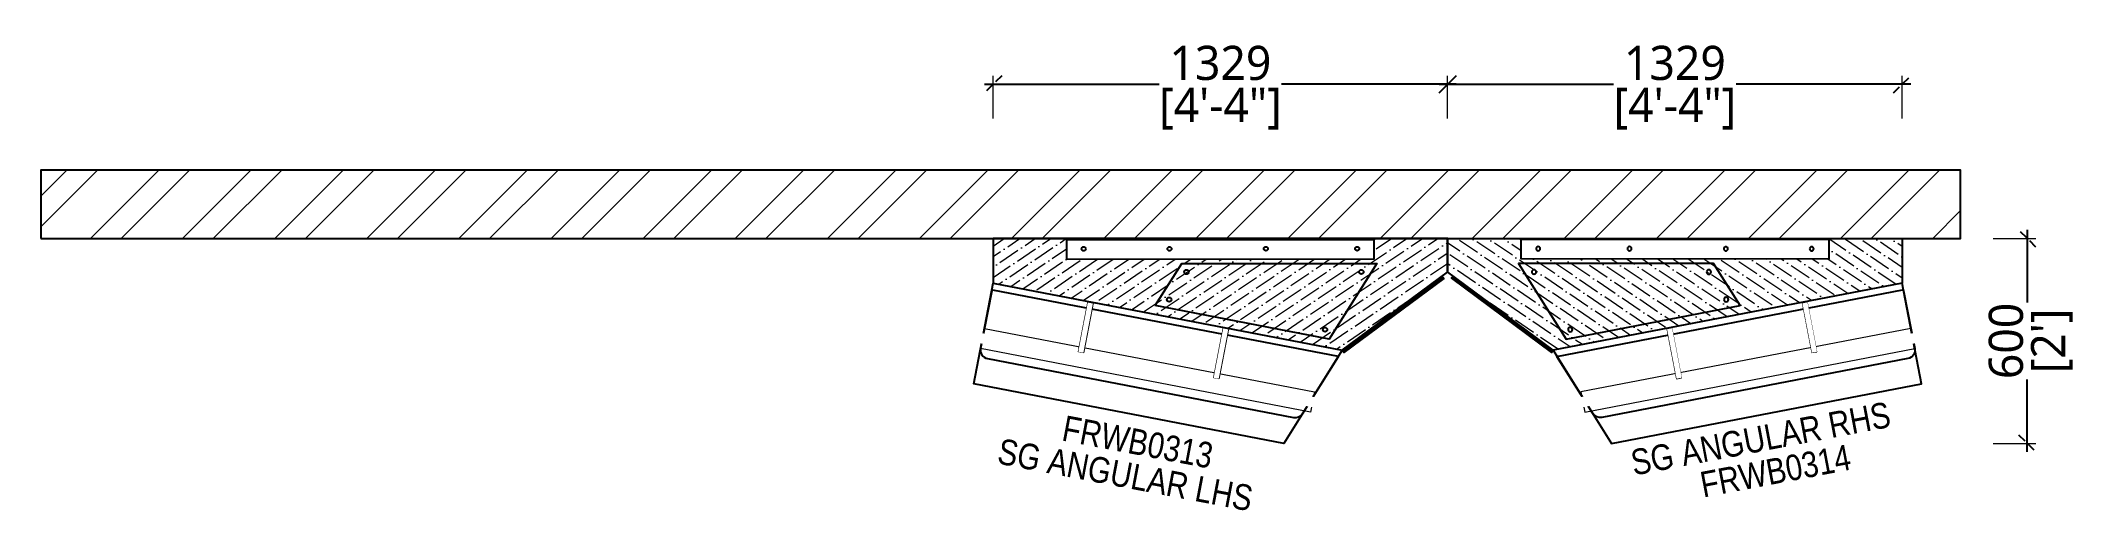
# Model space of a CAD drawing. Header units: millimetres. Extents: x 371 to 6319, y 185 to 1559.
import ezdxf

# ---------------------------------------------------------------- set-up
doc = ezdxf.new("R2010")
doc.units = ezdxf.units.MM
doc.set_wipeout_variables(frame=1)
doc.linetypes.add('DASHED', pattern=[0.75, 0.5, -0.25])
for name, color, linetype, lineweight in [('.', 5, 'Continuous', 5), ('HATCH', 252, 'Continuous', 5), ('Reference lines', 252, 'Continuous', 0), ('Text', 250, 'Continuous', 13)]:
    doc.layers.add(name, color=color, linetype=linetype, lineweight=lineweight)
for name, color, linetype in [('dISPLAY UNIT', 5, 'Continuous'), ('Display unti', 24, 'Continuous'), ('Glass(extra clear)', 151, 'Continuous'), ('Mirror', 4, 'Continuous'), ('MS', 14, 'Continuous'), ('Plywood (Common)', 22, 'Continuous'), ('Re-cloud', 2, 'Continuous'), ('SS', 191, 'Continuous')]:
    doc.layers.add(name, color=color, linetype=linetype)
doc.styles.add('arial', font='ARIALN.TTF', dxfattribs={"height": 300})
doc.styles.add('WOT-PLAN', font='segoeuil.ttf', dxfattribs={"height": 100})
doc.dimstyles.new('WOT - 100', dxfattribs={"dimtxt": 100, "dimasz": 50, "dimexe": 25, "dimexo": 25, "dimgap": 10, "dimtad": 0, "dimdec": 0, "dimzin": 0, "dimdsep": 46, "dimtxsty": 'WOT-PLAN', "dimblk": 'OBLIQUE', "dimcen": 0.09, "dimdle": 25, "dimclrd": 151, "dimclre": 151, "dimclrt": 7, "dimadec": 0, "dimazin": 0, "dimtfac": 1, "dimtdec": 0, "dimtofl": 0, "dimtmove": 0, "dimatfit": 3, "dimldrblk": 'OPEN30', "dimfxl": 100, "dimfxlon": 1, "dimtolj": 1, "dimtzin": 0, "dimlwd": -1, "dimlwe": 5, "dimarcsym": 0})

# ---------------------------------------------------------------- blocks, each defined once
blk = doc.blocks.new('Wall unit plan')
at = {"layer": 'HATCH'}
h = blk.add_hatch(dxfattribs=at)
h.set_pattern_fill('ANSI36', color=256, scale=8)
h.set_pattern_definition([(45, (274900.72, -26744.083), (13.4703842, 49.3914087), [63.5, -12.7, 0, -12.7])])
h.paths.add_polyline_path([(56561.1, 10636.4), (56542.6, 10732.8), (56331.7, 10692.2), (56343, 10633.5), (55459.4, 10462.9), (55448, 10522.1), (55237.1, 10481.5), (55261.9, 10353.4), (56301.8, 10353.4)])
at = {"layer": 'HATCH', "ltscale": 0.5}
h = blk.add_hatch(dxfattribs=at)
h.set_pattern_fill('ANSI31', color=256, angle=81.43235)
h.set_pattern_definition([(126.43234987, (72286.56887, 79393.85085), (-0.10056982723, -0.07423415555), [])])
h.paths.add_polyline_path([(56301.8, 10353.4), (56547.7, 10621.8), (56553.5, 10616.2), (56307.6, 10347.9)])
at = {"layer": 'HATCH'}
h = blk.add_hatch(color=256, dxfattribs=at)
h.dxf.hatch_style = 1
h.paths.add_polyline_path([(55246.9, 10173.4), (56260, 10173.4), (56260, 10203.4), (55246.9, 10203.4)])
h.paths.add_polyline_path([(55544.4, 10353.4), (55559.4, 10353.4), (55559.4, 10203.4), (55544.4, 10203.4)])
h.paths.add_polyline_path([(55947.5, 10353.4), (55962.5, 10353.4), (55962.5, 10203.4), (55947.5, 10203.4)])
at = {"layer": 'Display unti', "color": 24}
blk.add_lwpolyline([(56301.8, 10353.4), (56185.1, 10053.4), (55261.9, 10053.4), (55261.9, 10353.4), (56301.8, 10353.4)], dxfattribs=at)
at = {"layer": 'Display unti', "color": 251}
for centre in [(56313, 10589), (55811, 10492.2), (55776.5, 10403.4), (56240.8, 10403.4)]:
    blk.add_circle(centre, 6.49, dxfattribs=at)
at = {"layer": 'Glass(extra clear)', "color": 4}
blk.add_lwpolyline([(56294, 10333.4), (55264.9, 10333.4, 0.414214), (55261.9, 10330.4), (55261.9, 10158.4, 0.414214), (55286.9, 10133.4), (56199.1, 10133.4, 0.309288), (56222.4, 10149.3)], format="xyb", close=True, dxfattribs=at)
at = {"layer": 'Mirror'}
blk.add_lwpolyline([(56301.8, 10353.4), (56547.7, 10621.8), (56553.5, 10616.2), (56307.6, 10347.9), (56301.8, 10353.4)], dxfattribs=at)
at = {"layer": 'MS', "color": 251}
blk.add_lwpolyline([(55448, 10521.9), (55459.4, 10462.9), (56343, 10633.5), (56331.7, 10692.4), (55448, 10521.9)], dxfattribs=at)
at = {"layer": 'MS'}
blk.add_lwpolyline([(55448.6, 10518.9), (56332.2, 10689.4)], dxfattribs=at)
at = {"layer": 'MS', "color": 251}
for centre in [(56288.3, 10653.4), (56026.1, 10602.9), (55749.3, 10549.4), (55502.8, 10501.9)]:
    blk.add_circle(centre, 6, dxfattribs=at)
at = {"layer": 'Reference lines', "color": 20}
blk.add_lwpolyline([(55261.9, 10158.4), (55261.9, 10218.4), (56245, 10218.4), (56245, 10158.4), (55261.9, 10158.4)], dxfattribs=at)
blk.add_wipeout([(55246.9, 10173.4), (56260, 10173.4), (56260, 10203.4), (55246.9, 10203.4)]).dxf.layer = 'SS'
at = {"layer": 'HATCH'}
for points in [[(55544.4, 10353.4), (55559.4, 10353.4), (55559.4, 10203.4), (55544.4, 10203.4)], [(55947.5, 10353.4), (55962.5, 10353.4), (55962.5, 10203.4), (55947.5, 10203.4)]]:
    blk.add_lwpolyline(points, close=True, dxfattribs=at)
for points in [[(55544.4, 10353.4), (55559.4, 10353.4), (55559.4, 10203.4), (55544.4, 10203.4)], [(55947.5, 10353.4), (55962.5, 10353.4), (55962.5, 10203.4), (55947.5, 10203.4)]]:
    blk.add_wipeout(points).dxf.layer = 'SS'
at = {"layer": 'dISPLAY UNIT'}
blk.add_lwpolyline([(56301.8, 10353.4), (56561.1, 10636.4), (56542.6, 10732.8), (55237.1, 10481.5), (55261.9, 10353.4), (56301.8, 10353.4)], dxfattribs=at)
at = {"layer": 'Display unti', "color": 251}
blk.add_lwpolyline([(55739.9, 10378.4), (55792.7, 10514.1), (56352.7, 10622.2), (56257.9, 10378.4), (55739.9, 10378.4)], dxfattribs=at)
blk = doc.blocks.new('A$C9e5992b0')
at = {"layer": 'Re-cloud', "rotation": 259.1036126285773}
blk.add_blockref('Wall unit plan', (-163.4, 55487.2), dxfattribs=at)
at = {"layer": 'Text', "color": 0, "char_height": 75.058, "width": 1223.572, "attachment_point": 3, "rotation": 259.25512, "style": 'arial'}
for s, insert in [('{\\C251;\\c6710371;SG ANGULAR LHS}', (-1037.1, -1499.8)), ('{\\C251;\\c6710371;FRWB0313}', (-912.1, -1383.6))]:
    blk.add_mtext(s, dxfattribs=dict(at, insert=insert))
blk = doc.blocks.new('A$Cdff3d80d')
at = {"layer": 'Re-cloud', "xscale": -1, "rotation": 280.8963873714227}
blk.add_blockref('Wall unit plan', (661.5, -56619.3), dxfattribs=at)
at = {"layer": 'Text', "color": 0, "char_height": 75.058, "width": 1223.572, "attachment_point": 9, "rotation": 280.74488, "style": 'arial'}
for s, insert in [('{\\C251;\\c6710371;SG ANGULAR RHS}', (-39, -367.7)), ('{\\C251;\\c6710371;FRWB0314}', (-164, -251.5))]:
    blk.add_mtext(s, dxfattribs=dict(at, insert=insert))
blk = doc.blocks.new('_Oblique')
at = {"color": 0, "linetype": 'ByBlock', "lineweight": -2}
blk.add_line((-0.5, -0.5), (0.5, 0.5), dxfattribs=at)
blk = doc.blocks.new('*D11')
at = {"color": 151, "ltscale": 30, "transparency": 16777216}
for p, q in [((3131.6, 1431.4), (3642.2, 1431.4)), ((4511, 1431.4), (4000.4, 1431.4))]:
    blk.add_line(p, q, dxfattribs=at)
at = {"color": 151, "lineweight": 5, "ltscale": 30, "transparency": 16777216}
for p, q in [((3156.6, 1331.4), (3156.6, 1456.4)), ((4486, 1331.4), (4486, 1456.4))]:
    blk.add_line(p, q, dxfattribs=at)
at = {"layer": 'Defpoints', "color": 0, "linetype": 'DASHED', "ltscale": 30, "transparency": 16777216}
for p in [(4486, 1431.4), (3156.6, 915), (4486, 931.1)]:
    blk.add_point(p, dxfattribs=at)
at = {"color": 151, "linetype": 'DASHED', "ltscale": 30, "transparency": 16777216, "xscale": 50, "yscale": 50, "zscale": 50, "rotation": 180}
blk.add_blockref('_Oblique', (3156.6, 1431.4), dxfattribs=at)
at = {"color": 151, "linetype": 'DASHED', "ltscale": 30, "transparency": 16777216, "xscale": 50, "yscale": 50, "zscale": 50}
blk.add_blockref('_Oblique', (4486, 1431.4), dxfattribs=at)
at = {"color": 7, "linetype": 'DASHED', "lineweight": -2, "ltscale": 30, "transparency": 16777216, "char_height": 100, "attachment_point": 5, "style": 'WOT-PLAN'}
for s, insert in [('\\A1;1329', (3821.3, 1493.3)), ('\\A1;[4\'-4"]', (3821.3, 1360))]:
    blk.add_mtext(s, dxfattribs=dict(at, insert=insert))
blk = doc.blocks.new('_Open30')
at = {"color": 0, "linetype": 'ByBlock', "lineweight": -2}
for p, q in [((-1, 0.27), (0, 0)), ((0, 0), (-1, -0.27)), ((0, 0), (-1, 0))]:
    blk.add_line(p, q, dxfattribs=at)
blk = doc.blocks.new('*D12')
at = {"color": 151, "ltscale": 30, "transparency": 16777216}
for p, q in [((4461, 1431.4), (4971.5, 1431.4)), ((5840.3, 1431.4), (5329.8, 1431.4))]:
    blk.add_line(p, q, dxfattribs=at)
at = {"color": 151, "lineweight": 5, "ltscale": 30, "transparency": 16777216}
for p, q in [((4486, 1331.4), (4486, 1456.4)), ((5815.3, 1331.4), (5815.3, 1456.4))]:
    blk.add_line(p, q, dxfattribs=at)
at = {"layer": 'Defpoints', "color": 0, "linetype": 'DASHED', "ltscale": 30, "transparency": 16777216}
for p in [(5815.3, 1431.4), (4486, 931.1), (5815.3, 930.5)]:
    blk.add_point(p, dxfattribs=at)
at = {"color": 151, "linetype": 'DASHED', "ltscale": 30, "transparency": 16777216, "xscale": 50, "yscale": 50, "zscale": 50, "rotation": 180}
blk.add_blockref('_Oblique', (4486, 1431.4), dxfattribs=at)
at = {"color": 151, "linetype": 'DASHED', "ltscale": 30, "transparency": 16777216, "xscale": 50, "yscale": 50, "zscale": 50}
blk.add_blockref('_Oblique', (5815.3, 1431.4), dxfattribs=at)
at = {"color": 7, "linetype": 'DASHED', "lineweight": -2, "ltscale": 30, "transparency": 16777216, "char_height": 100, "attachment_point": 5, "style": 'WOT-PLAN'}
for s, insert in [('\\A1;1329', (5150.7, 1493.3)), ('\\A1;[4\'-4"]', (5150.7, 1360))]:
    blk.add_mtext(s, dxfattribs=dict(at, insert=insert))
blk = doc.blocks.new('*D13')
at = {"color": 151, "lineweight": 5, "ltscale": 30, "transparency": 16777216}
for p, q in [((6081.1, 980.3), (6206.1, 980.3)), ((6081.1, 380.7), (6206.1, 380.7))]:
    blk.add_line(p, q, dxfattribs=at)
at = {"color": 151, "ltscale": 30, "transparency": 16777216}
for p, q in [((6181.1, 1005.3), (6181.1, 793.3)), ((6181.1, 355.7), (6181.1, 567.7))]:
    blk.add_line(p, q, dxfattribs=at)
at = {"layer": 'Defpoints', "color": 0, "linetype": 'DASHED', "ltscale": 30, "transparency": 16777216}
for p in [(4965.7, 980.3), (6181.1, 980.3), (4965.4, 380.7)]:
    blk.add_point(p, dxfattribs=at)
at = {"color": 151, "linetype": 'DASHED', "ltscale": 30, "transparency": 16777216, "xscale": 50, "yscale": 50, "zscale": 50}
for p, rotation in [((6181.1, 980.3), 90), ((6181.1, 380.7), 270)]:
    blk.add_blockref('_Oblique', p, dxfattribs=dict(at, rotation=rotation))
at = {"color": 7, "linetype": 'DASHED', "lineweight": -2, "ltscale": 30, "transparency": 16777216, "char_height": 100, "attachment_point": 5, "rotation": 90, "style": 'WOT-PLAN'}
for s, insert in [('\\A1;600', (6119.4, 680.5)), ("\\A1;[2']", (6253.3, 680.5))]:
    blk.add_mtext(s, dxfattribs=dict(at, insert=insert))

msp = doc.modelspace()

# ---------------------------------------------------------------- hatches: boundary and pattern name
at = {"layer": '.', "true_color": 0x636466, "transparency": 33554687}
h = msp.add_hatch(dxfattribs=at)
h.set_pattern_fill('ANSI32', color=251, scale=20)
h.set_pattern_definition([(45, (-53103.97, -297801.2), (-134.70384, 134.70384), []), (45, (-53014.17, -297801.2), (-134.70384, 134.70384), [])])
h.paths.add_polyline_path([(5986.2, 1180.2), (370.7, 1180.2), (370.7, 980.2), (5986.2, 980.2)])

# ---------------------------------------------------------------- linework, layer by layer
at = {"layer": 'Plywood (Common)', "color": 3}
msp.add_lwpolyline([(370.7, 980.2), (5986.2, 980.2), (5986.2, 1180.2), (370.7, 1180.2)], close=True, dxfattribs=at)

# ---------------------------------------------------------------- next in the draw order: block references
at = {"layer": 'Plywood (Common)', "rotation": 90}
msp.add_blockref('A$C9e5992b0', (2421.2, 1292.7), dxfattribs=at)

# ---------------------------------------------------------------- next in the draw order: block references
msp.add_blockref('A$Cdff3d80d', (5418.7, 467.9), dxfattribs=at)

# ---------------------------------------------------------------- next in the draw order: dimensions: what is measured, and where the dimension line sits
at = {"linetype": 'DASHED', "lineweight": -2, "ltscale": 30}
for base, p1, p2, picture, middle in [((4486, 1431.4), (3156.6, 915), (4486, 931.1), '*D11', (3821.3, 1431.4)), ((5815.3, 1431.4), (4486, 931.1), (5815.3, 930.5), '*D12', (5150.7, 1431.4))]:
    dim = msp.add_linear_dim(base=base, p1=p1, p2=p2, dimstyle='WOT - 100', override={"dimpost": '\\X', "dimblk1": 'Oblique', "dimblk2": 'Oblique', "dimtmove": 1, "dimatfit": 2}, dxfattribs=at)
    dim.commit()
    dim.dimension.update_dxf_attribs({"geometry": picture, "text_midpoint": middle})
dim = msp.add_linear_dim(base=(6181.1, 980.3), p1=(4965.4, 380.7), p2=(4965.7, 980.3), angle=90, dimstyle='WOT - 100', override={"dimpost": '\\X', "dimblk1": 'Oblique', "dimblk2": 'Oblique', "dimtmove": 1, "dimatfit": 2}, dxfattribs=at)
dim.commit()
dim.dimension.update_dxf_attribs({"geometry": '*D13', "text_midpoint": (6181.1, 680.5)})

doc.saveas('drawing.dxf')
